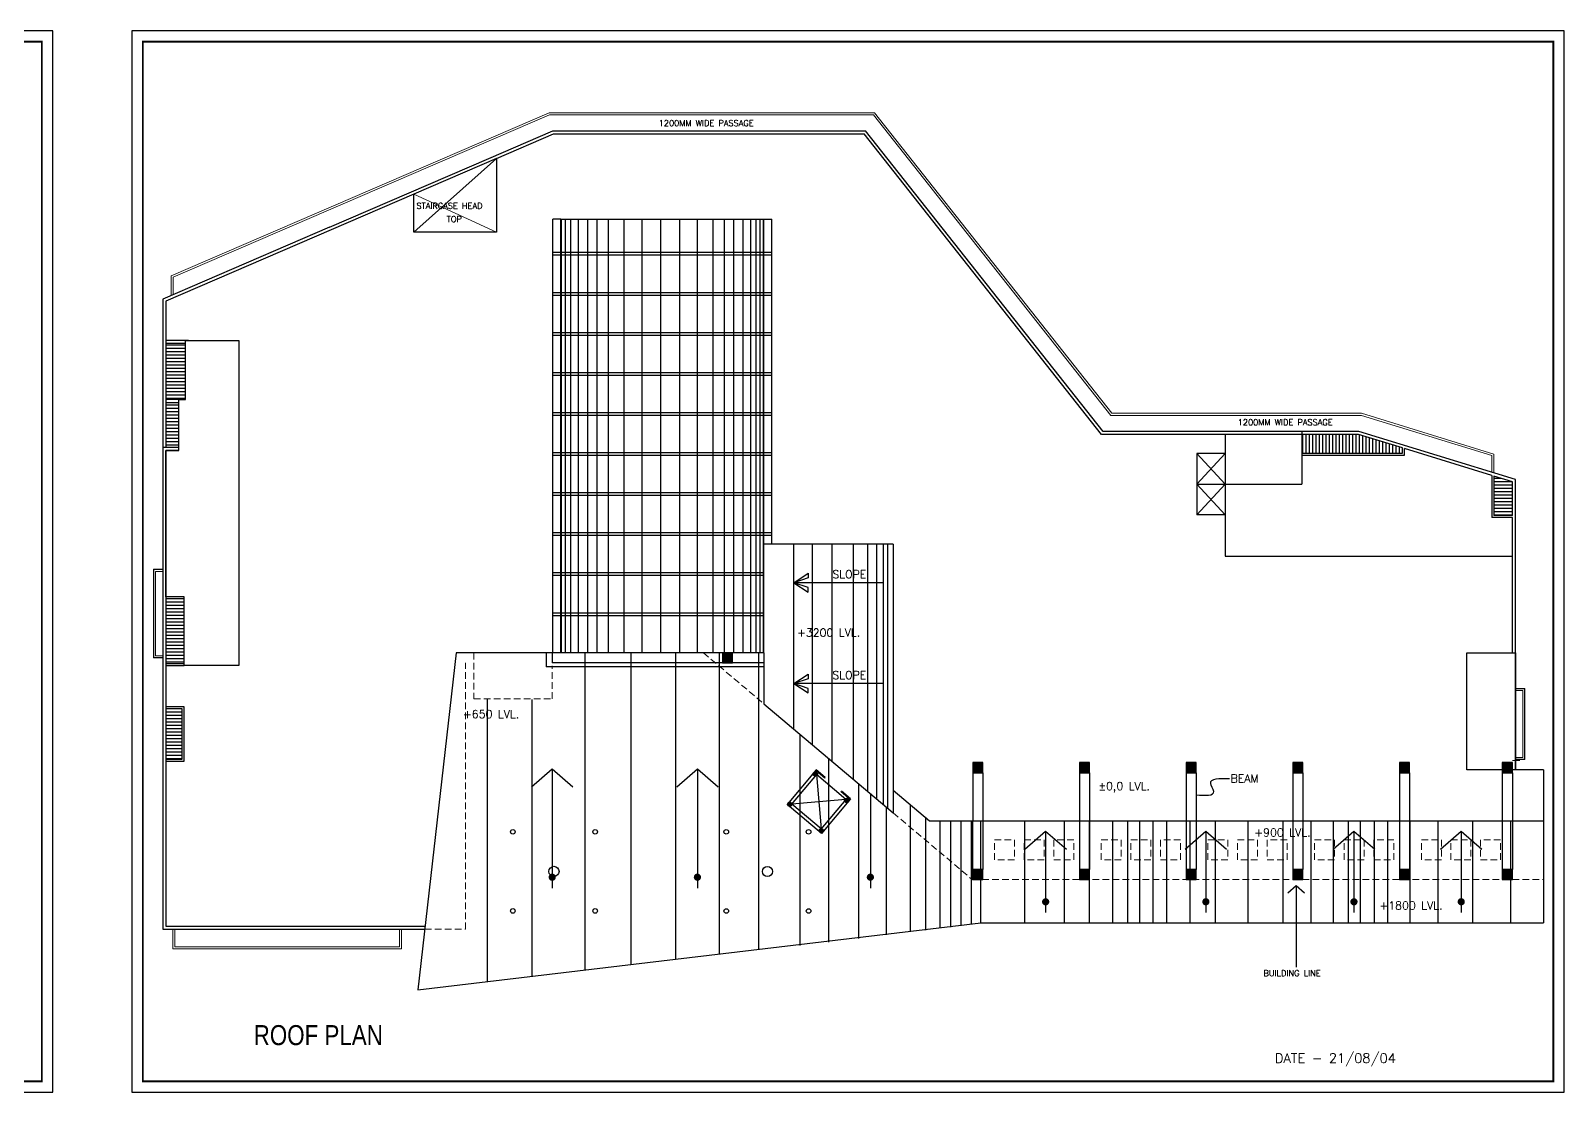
# Model space of a CAD drawing. Extents: x -14054 to 906348, y -36965 to 188562.
# Drawn here: x 547438 to 662413, y -36965 to 42570 of the extents above; entities that cross this region are included whole.
import ezdxf
from ezdxf.enums import TextEntityAlignment as Align

# ---------------------------------------------------------------- set-up
doc = ezdxf.new("R2010")
doc.units = 0
doc.header["$LTSCALE"] = 1000
doc.header["$MEASUREMENT"] = 0
doc.linetypes.add('DASHED', pattern=[0.75, 0.5, -0.25])
for name, color, linetype in [('BOR', 5, 'CONTINUOUS'), ('COL', 5, 'CONTINUOUS'), ('COL-FIN', 3, 'CONTINUOUS'), ('CROSS', 3, 'CONTINUOUS'), ('HATCH', 9, 'CONTINUOUS'), ('RETWALL', 7, 'CONTINUOUS'), ('ROOF', 9, 'CONTINUOUS'), ('SOLID', 252, 'CONTINUOUS')]:
    doc.layers.add(name, color=color, linetype=linetype)
for name, color, linetype, lineweight in [('STAIR', 4, 'CONTINUOUS', 15), ('TEXT', 3, 'CONTINUOUS', 15), ('WALL', 2, 'CONTINUOUS', 30), ('WIN', 6, 'CONTINUOUS', 9)]:
    doc.layers.add(name, color=color, linetype=linetype, lineweight=lineweight)
doc.styles.add('ROMAN', font='ROMANS')
doc.styles.add('SW1', font='arial.ttf')
pattern_1 = [(0, (3056.06, -399713.17), (0, 250), [])]

# ---------------------------------------------------------------- blocks, each defined once
blk = doc.blocks.new('*U46')
at = {"layer": 'HATCH', "linetype": 'Continuous'}
h = blk.add_hatch(dxfattribs=at)
h.set_pattern_fill('LINE', color=256, scale=2000, style=0)
h.set_pattern_definition(pattern_1)
h.paths.add_polyline_path([(557577.97, 14927.72), (559048.91, 14927.72), (559048.91, 19122.74), (557577.97, 19122.88)])
h = blk.add_hatch(dxfattribs=at)
h.set_pattern_fill('LINE', color=256, scale=2000, style=0)
h.set_pattern_definition(pattern_1)
h.paths.add_polyline_path([(558543.91, 14697.72), (557577.97, 14697.72), (557577.97, 11352.96), (558543.91, 11352.96)])
h = blk.add_hatch(dxfattribs=at)
h.set_pattern_fill('LINE', color=256, scale=2000, angle=90, style=0)
h.set_pattern_definition([(90, (3056.06, -399713.17), (-250, 2e-14), [])])
h.paths.add_polyline_path([(650285.91, 10928.24), (650285.91, 11306.23), (646981.32, 12323.24), (642745.91, 12323.24), (642745.91, 10928.24)])
h = blk.add_hatch(dxfattribs=at)
h.set_pattern_fill('LINE', color=256, scale=2000, style=0)
h.set_pattern_definition(pattern_1)
h.paths.add_polyline_path([(657120.91, 6237.74), (658515.91, 6237.74), (658515.91, 8773.38), (657120.91, 9202.7)])
h = blk.add_hatch(dxfattribs=at)
h.set_pattern_fill('LINE', color=256, scale=2000, style=0)
h.set_pattern_definition(pattern_1)
h.paths.add_polyline_path([(558956.13, 166.73), (557577.97, 166.73), (557577.97, -4849.26), (558956.13, -4849.26)])
h = blk.add_hatch(dxfattribs=at)
h.set_pattern_fill('LINE', color=256, scale=2000, style=0)
h.set_pattern_definition(pattern_1)
h.paths.add_polyline_path([(558773.91, -8199.26), (557577.97, -8199.26), (557577.97, -12033.26), (558773.91, -12033.26)])
at = {"layer": 'RETWALL', "linetype": 'Continuous'}
h = blk.add_hatch(color=1, dxfattribs=at)
edge = h.paths.add_edge_path()
edge.add_arc((606262.17, -13110.58), 162.63, 0, 360)
h = blk.add_hatch(color=1, dxfattribs=at)
edge = h.paths.add_edge_path()
edge.add_arc((608622.83, -15096.1), 162.63, 0, 360)
h = blk.add_hatch(color=1, dxfattribs=at)
edge = h.paths.add_edge_path()
edge.add_arc((604346.99, -15384.9), 162.63, 0, 360)
h = blk.add_hatch(color=1, dxfattribs=at)
edge = h.paths.add_edge_path()
edge.add_arc((606706.48, -17371.8), 162.63, 0, 360)
at = {"layer": 'SOLID'}
for points in [[(599297.91, -4793.26), (600057.91, -4793.26), (600057.91, -4033.26), (599297.91, -4033.26)], [(618065.91, -13027.26), (618825.91, -13027.26), (618825.91, -12267.26), (618065.91, -12267.26)], [(626055.91, -13027.26), (626815.91, -13027.26), (626815.91, -12267.26), (626055.91, -12267.26)], [(634055.91, -13027.26), (634815.91, -13027.26), (634815.91, -12267.26), (634055.91, -12267.26)], [(642055.91, -13027.26), (642815.91, -13027.26), (642815.91, -12267.26), (642055.91, -12267.26)], [(650055.91, -13027.26), (650815.91, -13027.26), (650815.91, -12267.26), (650055.91, -12267.26)], [(657755.91, -13027.26), (658515.91, -13027.26), (658515.91, -12267.26), (657755.91, -12267.26)], [(618055.91, -21027.26), (618815.91, -21027.26), (618815.91, -20267.26), (618055.91, -20267.26)], [(626055.91, -21027.26), (626815.91, -21027.26), (626815.91, -20267.26), (626055.91, -20267.26)], [(634055.91, -21027.26), (634815.91, -21027.26), (634815.91, -20267.26), (634055.91, -20267.26)], [(642055.91, -21027.26), (642815.91, -21027.26), (642815.91, -20267.26), (642055.91, -20267.26)], [(650055.91, -21027.26), (650815.91, -21027.26), (650815.91, -20267.26), (650055.91, -20267.26)], [(657755.91, -21027.26), (658515.91, -21027.26), (658515.91, -20267.26), (657755.91, -20267.26)]]:
    blk.add_hatch(color=256, dxfattribs=at).paths.add_polyline_path(points)
at = {"layer": 'BOR', "color": 2, "ltscale": 140}
for points in [[(441706.23, 42570.07), (441706.23, -36964.82), (549094.4, -36964.82), (549094.4, 42570.07)], [(555025.23, 42570.07), (555025.23, -36964.82), (662413.4, -36964.82), (662413.4, 42570.07)]]:
    blk.add_lwpolyline(points, close=True, dxfattribs=at)
at = {"layer": 'BOR', "ltscale": 140, "const_width": 136.54}
for points in [[(548275.15, -36145.56), (442525.49, -36145.56), (442525.49, 41750.82), (548275.15, 41750.82)], [(661594.15, -36145.56), (555844.49, -36145.56), (555844.49, 41750.82), (661594.15, 41750.82)]]:
    blk.add_lwpolyline(points, close=True, dxfattribs=at)
at = {"layer": 'COL'}
for p, q in [((634852.91, 10893.24), (636982.91, 8593.24)), ((634852.91, 8593.24), (636982.91, 10893.24)), ((636982.91, 8593.24), (634852.91, 6308.24)), ((636982.91, 6308.24), (634852.91, 8593.24))]:
    blk.add_line(p, q, dxfattribs=at)
at = {"layer": 'COL', "color": 7}
for p, q in [((600057.91, -4033.26), (599297.91, -4793.26)), ((599297.91, -4033.26), (600057.91, -4793.26)), ((618825.91, -12267.26), (618065.91, -13027.26)), ((626815.91, -12267.26), (626055.91, -13027.26)), ((626055.91, -12267.26), (626815.91, -13027.26)), ((634815.91, -12267.26), (634055.91, -13027.26)), ((634055.91, -12267.26), (634815.91, -13027.26)), ((642815.91, -12267.26), (642055.91, -13027.26)), ((642055.91, -12267.26), (642815.91, -13027.26)), ((650815.91, -12267.26), (650055.91, -13027.26)), ((650055.91, -12267.26), (650815.91, -13027.26)), ((658515.91, -12267.26), (657755.91, -13027.26)), ((657755.91, -12267.26), (658515.91, -13027.26)), ((618815.91, -20267.26), (618055.91, -21027.26)), ((618055.91, -20267.26), (618815.91, -21027.26)), ((626815.91, -20267.26), (626055.91, -21027.26)), ((626055.91, -20267.26), (626815.91, -21027.26)), ((634815.91, -20267.26), (634055.91, -21027.26)), ((634055.91, -20267.26), (634815.91, -21027.26)), ((642815.91, -20267.26), (642055.91, -21027.26)), ((642055.91, -20267.26), (642815.91, -21027.26)), ((650815.91, -20267.26), (650055.91, -21027.26)), ((650055.91, -20267.26), (650815.91, -21027.26)), ((658515.91, -20267.26), (657755.91, -21027.26)), ((657755.91, -20267.26), (658515.91, -21027.26))]:
    blk.add_line(p, q, dxfattribs=at)
at = {"layer": 'COL'}
for points in [[(599297.91, -4793.26), (600057.91, -4793.26), (600057.91, -4033.26), (599297.91, -4033.26)], [(618065.91, -13027.26), (618825.91, -13027.26), (618825.91, -12267.26), (618065.91, -12267.26)], [(626055.91, -13027.26), (626815.91, -13027.26), (626815.91, -12267.26), (626055.91, -12267.26)], [(634055.91, -13027.26), (634815.91, -13027.26), (634815.91, -12267.26), (634055.91, -12267.26)], [(642055.91, -13027.26), (642815.91, -13027.26), (642815.91, -12267.26), (642055.91, -12267.26)], [(650055.91, -13027.26), (650815.91, -13027.26), (650815.91, -12267.26), (650055.91, -12267.26)], [(657755.91, -13027.26), (658515.91, -13027.26), (658515.91, -12267.26), (657755.91, -12267.26)], [(618055.91, -21027.26), (618815.91, -21027.26), (618815.91, -20267.26), (618055.91, -20267.26)], [(626055.91, -21027.26), (626815.91, -21027.26), (626815.91, -20267.26), (626055.91, -20267.26)], [(634055.91, -21027.26), (634815.91, -21027.26), (634815.91, -20267.26), (634055.91, -20267.26)], [(642055.91, -21027.26), (642815.91, -21027.26), (642815.91, -20267.26), (642055.91, -20267.26)], [(650055.91, -21027.26), (650815.91, -21027.26), (650815.91, -20267.26), (650055.91, -20267.26)], [(657755.91, -21027.26), (658515.91, -21027.26), (658515.91, -20267.26), (657755.91, -20267.26)]]:
    blk.add_lwpolyline(points, close=True, dxfattribs=at)
at = {"layer": 'COL-FIN', "color": 5, "linetype": 'Continuous'}
for centre, radius in [((583583.19, -17449.25), 172.5), ((589757.19, -17449.25), 172.5), ((599583.19, -17452.54), 172.5), ((605757.19, -17452.54), 172.5), ((586670.19, -20413.75), 380), ((602670.19, -20417.04), 380), ((583583.19, -23378.25), 172.5), ((589757.19, -23378.25), 172.5), ((599583.19, -23381.54), 172.5), ((605757.19, -23381.54), 172.5)]:
    blk.add_circle(centre, radius, dxfattribs=at)
at = {"layer": 'CROSS', "linetype": 'Continuous'}
for p, q in [((582355.75, 32994.14), (582355.75, 27483.96)), ((576163.91, 27483.96), (576163.91, 30323.9)), ((586572.91, -4033.26), (586572.91, 28447.74)), ((587172.91, 28447.74), (586572.91, 28447.74)), ((587172.91, -4033.26), (587172.91, 28447.74)), ((587172.91, 28447.74), (603012.91, 28447.74)), ((603012.91, 4112.74), (603012.91, 28447.74)), ((582355.75, 27483.96), (576163.91, 27483.96)), ((636982.91, 6308.24), (636982.91, 3202.74)), ((636982.91, 3202.74), (658515.91, 3202.74)), ((579326.56, -4033.26), (576463.41, -29292.52)), ((586572.91, -4033.26), (579326.56, -4033.26)), ((602412.91, -4033.26), (586572.91, -4033.26)), ((660846.26, -12797.26), (658745.91, -12797.26)), ((660846.26, -12797.26), (660846.26, -24275.16)), ((612095.91, -14323.12), (614833.11, -16630.16)), ((614833.11, -16630.16), (660846.26, -16630.16)), ((576463.41, -29292.52), (618675.91, -24275.16)), ((618675.91, -24275.16), (660846.26, -24275.16))]:
    blk.add_line(p, q, dxfattribs=at)
for points in [[(563048.77, -4999.26), (558956.13, -4999.26), (558956.13, 166.73), (557577.97, 166.73), (557577.97, 11122.96), (558543.91, 11122.96), (558543.91, 14927.72), (559048.91, 14927.72), (559048.91, 19352.88), (563048.77, 19352.88)], [(658745.91, -12797.26), (655115.83, -12797.26), (655115.83, -4037.26), (658745.91, -4037.26)]]:
    blk.add_lwpolyline(points, close=True, dxfattribs=at)
at = {"layer": 'RETWALL', "color": 1, "linetype": 'Continuous'}
for p, q in [((606322.98, -12812.98), (604149.05, -15394.57)), ((606476.48, -13012.06), (604336.95, -15552.8)), ((608558.45, -15016.58), (606164.75, -13000.88)), ((606966.66, -13424.83), (606288.58, -12853.83)), ((607001.06, -13383.98), (606322.98, -12812.98)), ((606352.65, -13159.11), (606694.11, -17230.53)), ((606966.66, -13424.83), (607001.06, -13383.98)), ((608682.28, -14869.53), (606542.74, -17410.28)), ((608192.1, -14456.76), (608226.5, -14415.91)), ((608870.18, -15027.76), (608192.1, -14456.76)), ((608904.58, -14986.91), (608226.5, -14415.91)), ((606730.64, -17568.51), (604149.05, -15394.57)), ((608558.45, -15016.58), (604488.31, -15373.05)), ((606697.55, -17226.44), (604491.75, -15368.97)), ((608904.58, -14986.91), (606730.64, -17568.51))]:
    blk.add_line(p, q, dxfattribs=at)
for centre in [(606262.17, -13110.58), (608622.83, -15096.1), (604346.99, -15384.9), (606706.48, -17371.8)]:
    blk.add_circle(centre, 162.63, dxfattribs=at)
at = {"layer": 'ROOF', "linetype": 'Continuous'}
for p, q in [((587210.02, 28447.74), (587210.02, -4033.26)), ((587512.02, 28447.74), (587512.02, -4033.26)), ((587914.68, 28447.74), (587914.68, -4033.26)), ((588485.11, 28447.74), (588485.11, -4033.26)), ((589189.77, 28447.74), (589189.77, -4033.26)), ((589894.42, 28447.74), (589894.42, -4033.26)), ((590733.3, 28447.74), (590733.3, -4033.26)), ((591907.72, 28447.74), (591907.72, -4033.26)), ((593249.92, 28447.74), (593249.92, -4033.26)), ((594659.23, 28447.74), (594659.23, -4033.26)), ((594659.23, 28447.74), (594659.23, -4033.26)), ((596068.54, 28447.74), (596068.54, -4033.26)), ((597410.74, 28447.74), (597410.74, -4033.26)), ((598585.17, 28447.74), (598585.17, -4033.26)), ((599424.04, 28447.74), (599424.04, -4793.26)), ((600128.7, 28447.74), (600128.7, -4033.26)), ((600833.35, 28447.74), (600833.35, -4033.26)), ((601403.79, 28447.74), (601403.79, -4033.26)), ((601806.45, 28447.74), (601806.45, -4033.26)), ((602108.44, 28447.74), (602108.44, -4033.26)), ((602343.33, 28447.74), (602343.33, -4033.26)), ((586572.91, 25966.7), (603012.91, 25966.7)), ((586572.91, 25766.7), (603012.91, 25766.7)), ((586572.91, 22966.7), (603012.91, 22966.7)), ((586572.91, 22766.7), (603012.91, 22766.7)), ((586572.91, 19966.7), (603012.91, 19966.7)), ((586572.91, 19766.7), (603012.91, 19766.7)), ((586572.91, 16966.7), (603012.91, 16966.7)), ((586572.91, 16766.7), (603012.91, 16766.7)), ((586572.91, 13966.7), (603012.91, 13966.7)), ((586572.91, 13766.7), (603012.91, 13766.7)), ((586572.91, 10966.7), (603012.91, 10966.7)), ((586572.91, 10766.7), (603012.91, 10766.7)), ((586572.91, 7966.7), (603012.91, 7966.7)), ((586572.91, 7766.7), (603012.91, 7766.7)), ((586572.91, 4966.7), (603012.91, 4966.7)), ((586572.91, 4766.7), (603012.91, 4766.7)), ((604657.84, -9756.64), (604657.84, 4112.74)), ((606040.34, -10921.88), (606040.34, 4112.74)), ((607528.84, -12176.46), (607528.84, 4112.74)), ((609123.84, -13520.8), (609123.84, 4112.74)), ((610187.34, -14417.17), (610187.34, 4112.74)), ((610878.84, -15000), (610878.84, 4112.74)), ((611362.62, -15407.75), (611362.62, 4112.74)), ((611692.19, -15685.53), (611692.19, 4112.74)), ((586572.91, 1966.7), (602412.91, 1966.7)), ((586572.91, 1766.7), (602412.91, 1766.7)), ((586572.91, -1033.3), (602412.91, -1033.3)), ((586572.91, -1233.3), (602412.91, -1233.3)), ((588976.9, -4033.26), (588976.9, -27805.18)), ((592425.61, -4033.26), (592425.61, -27395.26)), ((595788.1, -4033.26), (595788.1, -26995.6)), ((599064.37, -4033.26), (599064.37, -26606.18)), ((601995.77, -4033.26), (601995.77, -26257.76)), ((581648.4, -7529.06), (581648.4, -28676.24)), ((585010.89, -7529.06), (585010.89, -28276.57)), ((605099.6, -10128.98), (605099.6, -25977.34)), ((607255.05, -11945.69), (607255.05, -25710.85)), ((609496.71, -13835.07), (609496.71, -25433.69)), ((611565.93, -15579.11), (611565.93, -25177.86)), ((613376.5, -15402.46), (613376.5, -24954)), ((614516.07, -16362.94), (614516.07, -24813.11)), ((615604.35, -16630.16), (615604.35, -24678.56)), ((616387.92, -16630.16), (616387.92, -24581.68)), ((617171.49, -16630.16), (617171.49, -24484.8)), ((617955.05, -16630.16), (617955.05, -24387.92)), ((618675.91, -24275.16), (618675.91, -16630.16)), ((621978.58, -24275.16), (621978.58, -16630.16)), ((624930.12, -24275.96), (624930.12, -16630.16)), ((626817.63, -24275.16), (626817.63, -16630.16)), ((628559.94, -24275.16), (628559.94, -16630.16)), ((629700.82, -24275.16), (629700.82, -16630.16)), ((630592.64, -24275.16), (630592.64, -16630.16)), ((631601.05, -24275.16), (631601.05, -16630.16)), ((632625.35, -24275.16), (632625.35, -16630.16)), ((634367.66, -24275.16), (634367.66, -16630.16)), ((636255.17, -24275.16), (636255.17, -16630.16)), ((638723.45, -24275.16), (638723.45, -16630.16)), ((641336.92, -24268.84), (641336.92, -16630.16)), ((643442.22, -24275.16), (643442.22, -16630.16)), ((645111.93, -24275.16), (645111.93, -16630.16)), ((646225.25, -24275.16), (646225.25, -16630.16)), ((647144.63, -24275.16), (647144.63, -16630.16)), ((648184.84, -24275.16), (648184.84, -16630.16)), ((649177.34, -24275.16), (649177.34, -16630.16)), ((650847.05, -24275.16), (650847.05, -16630.16)), ((652952.35, -24275.16), (652952.35, -16630.16)), ((655565.82, -24275.16), (655565.82, -16630.16)), ((658397.08, -24275.16), (658397.08, -16630.16))]:
    blk.add_line(p, q, dxfattribs=at)
at = {"layer": 'STAIR'}
for p, q in [((586305.53, 36417.74), (557968.65, 24199.98)), ((586336.49, 36267.74), (558118.65, 24101.3)), ((610685.71, 36417.74), (586305.53, 36417.74)), ((610613.1, 36267.74), (586336.49, 36267.74)), ((628418.02, 13753.24), (610613.1, 36267.74)), ((628490.63, 13903.24), (610685.71, 36417.74)), ((582355.75, 32993.03), (576163.91, 27483.96)), ((576163.91, 30323.9), (582355.75, 27483.96)), ((557968.65, 22730.91), (557968.65, 24199.98)), ((558118.65, 22795.57), (558118.65, 24101.3)), ((647218.95, 13903.24), (628490.63, 13903.24)), ((657120.91, 10855.83), (647218.95, 13903.24)), ((647196.39, 13753.24), (628418.02, 13753.24)), ((656970.91, 10745.05), (647196.39, 13753.24)), ((656970.91, 10745.05), (656970.91, 9489.51)), ((657120.91, 10855.83), (657120.91, 9443.35)), ((558093.91, -24749.26), (558093.91, -26216.26)), ((558243.91, -24749.26), (558243.91, -26066.26)), ((575088.35, -24749.26), (575088.35, -26066.26)), ((575238.35, -24749.26), (575238.35, -26216.26)), ((575238.35, -26216.26), (558093.91, -26216.26)), ((575088.35, -26066.26), (558243.91, -26066.26))]:
    blk.add_line(p, q, dxfattribs=at)
at = {"layer": 'WALL', "color": 2, "ltscale": 140}
for p, q in [((581785.92, 32998.92), (586584.16, 35067.74)), ((582355.75, 32994.14), (586631.64, 34837.74)), ((586584.16, 35067.74), (610032.19, 35067.74)), ((586631.64, 34837.74), (609920.85, 34837.74)), ((627725.77, 12323.24), (609920.85, 34837.74)), ((627837.11, 12553.24), (610032.19, 35067.74)), ((582355.75, 32993.03), (557577.97, 22312.03)), ((569838.68, 27847.74), (581785.92, 32998.92)), ((569838.68, 27847.74), (557347.97, 22463.35)), ((557347.97, 22463.35), (557347.97, -24749.26)), ((557577.97, 22312.03), (557577.97, 11352.96)), ((634852.91, 12323.24), (627725.77, 12323.24)), ((634852.91, 12553.24), (627837.11, 12553.24)), ((647015.91, 12553.24), (634852.91, 12553.24)), ((646981.32, 12323.24), (634852.91, 12323.24)), ((650285.91, 11306.23), (646981.32, 12323.24)), ((658745.91, 8943.24), (647015.91, 12553.24)), ((557577.97, 11122.96), (557577.97, -24519.26)), ((656970.91, 9248.87), (650435.91, 11260.06)), ((656970.91, 9248.87), (656970.91, 6087.74)), ((657120.91, 9202.7), (657120.91, 6237.74)), ((658515.91, 8773.38), (657120.91, 9202.7)), ((658515.91, 6237.74), (658515.91, 8773.38)), ((658745.91, -12797.26), (658745.91, 8943.24)), ((658515.91, -4037.26), (658515.91, 6087.74))]:
    blk.add_line(p, q, dxfattribs=at)
at = {"layer": 'WALL'}
for p, q in [((602412.91, -4033.26), (602412.91, 28447.74)), ((559048.91, 19122.74), (557576.55, 19122.88)), ((559278.91, 19352.74), (557577.97, 19352.74)), ((642745.91, 12553.24), (642745.91, 10928.24)), ((642745.91, 12323.24), (642745.91, 8593.24)), ((650285.91, 10928.24), (650285.91, 11306.23)), ((650435.91, 10778.24), (650435.91, 11260.06)), ((612095.91, 4112.74), (602412.91, 4112.74)), ((612095.91, 4112.74), (612095.91, -16025.81)), ((611362.62, 1216.14), (604657.84, 1216.14)), ((558956.13, -4999.26), (558956.13, 166.73)), ((586078.91, -4033.26), (586078.91, -5093.26)), ((586528.91, -4033.26), (586528.91, -4793.26)), ((602412.91, -4033.26), (602412.91, -7864.51)), ((557577.97, -4849.26), (558956.13, -4849.26)), ((557577.97, -4999.26), (558956.13, -4999.26)), ((602412.91, -5093.26), (586078.91, -5093.26)), ((602412.91, -4793.26), (586528.91, -4793.26)), ((611362.62, -6340.54), (604657.84, -6340.54)), ((602412.91, -7864.51), (612095.91, -16025.81)), ((557577.97, -8049.26), (558923.91, -8049.26)), ((557577.97, -8199.26), (558773.91, -8199.26)), ((558773.91, -8199.26), (558773.91, -12033.26)), ((558923.91, -8049.26), (558923.91, -12183.26)), ((557347.97, -24749.26), (576978.39, -24749.26)), ((557577.97, -24519.26), (577004.46, -24519.26))]:
    blk.add_line(p, q, dxfattribs=at)
at = {"layer": 'WALL', "linetype": 'Continuous'}
for p, q in [((559048.91, 19122.88), (557576.55, 19122.88)), ((558543.91, 14927.72), (557577.97, 14927.72)), ((558543.91, 14697.72), (557577.97, 14697.72)), ((636982.91, 12323.24), (636982.91, 6308.24)), ((558543.91, 11352.96), (557347.97, 11352.96)), ((558543.91, 11122.96), (557577.97, 11122.96)), ((634852.91, 10893.24), (634852.91, 6308.24)), ((636982.91, 10893.24), (634852.91, 10893.24)), ((642745.91, 10928.24), (650285.91, 10928.24)), ((642745.91, 10778.24), (650435.91, 10778.24)), ((634852.91, 8593.24), (642745.91, 8593.24)), ((636982.91, 6308.24), (634852.91, 6308.24)), ((658515.91, 6087.74), (656970.91, 6087.74)), ((658515.91, 6237.74), (657120.91, 6237.74)), ((558773.91, -12033.26), (557577.97, -12033.26)), ((558923.91, -12183.26), (557577.97, -12183.26)), ((586536.48, -12744.97), (586536.48, -21659.98)), ((597422.86, -12744.97), (597422.86, -21659.98)), ((610388.51, -14586.73), (610388.51, -21659.98)), ((623528.28, -17415.47), (623528.28, -23501.98)), ((635540.03, -17415.47), (635540.03, -23501.98)), ((646643.03, -17415.47), (646643.03, -23501.98)), ((654683.53, -17415.47), (654683.53, -23501.98)), ((642309.98, -21502.18), (642309.98, -27588.7))]:
    blk.add_line(p, q, dxfattribs=at)
at = {"layer": 'WALL', "color": 1}
for p, q in [((618065.91, -13027.26), (618055.91, -20267.26)), ((618815.91, -13027.26), (618815.91, -20267.26)), ((626055.91, -13027.26), (626055.91, -20267.26)), ((626815.91, -13027.26), (626815.91, -20267.26)), ((634055.91, -13027.26), (634055.91, -20267.26)), ((634815.91, -13027.26), (634815.91, -20267.26)), ((642055.91, -13027.26), (642055.91, -20267.26)), ((642815.91, -13027.26), (642815.91, -20267.26)), ((650055.91, -13027.26), (650055.91, -20267.26)), ((650815.91, -13027.26), (650815.91, -20267.26)), ((657755.91, -13027.26), (657755.91, -20267.26)), ((658515.91, -13027.26), (658515.91, -20267.26))]:
    blk.add_line(p, q, dxfattribs=at)
at = {"layer": 'WALL'}
for points in [[(604657.84, 1216.14), (605725.82, 1917.81), (605725.82, 1580.71), (604657.84, 1216.14)], [(604657.84, 1216.14), (605725.82, 514.48), (605725.82, 851.58), (604657.84, 1216.14)], [(604657.84, -6340.54), (605725.82, -5638.87), (605725.82, -5975.97), (604657.84, -6340.54)], [(604657.84, -6340.54), (605725.82, -7042.2), (605725.82, -6705.1), (604657.84, -6340.54)]]:
    blk.add_lwpolyline(points, dxfattribs=at)
at = {"layer": 'WALL', "linetype": 'Continuous'}
for points in [[(588090.83, -14095.73), (586536.48, -12744.97), (584982.12, -14095.73)], [(598977.21, -14095.73), (597422.86, -12744.97), (595868.5, -14095.73)], [(625082.63, -18766.23), (623528.28, -17415.47), (621973.92, -18766.23)], [(637094.39, -18766.23), (635540.03, -17415.47), (633985.68, -18766.23)], [(648197.39, -18766.23), (646643.03, -17415.47), (645088.68, -18766.23)], [(656237.89, -18766.23), (654683.53, -17415.47), (653129.18, -18766.23)], [(642927.29, -22038.64), (642309.98, -21502.18), (641692.67, -22038.64)]]:
    blk.add_lwpolyline(points, dxfattribs=at)
at = {"layer": 'WALL', "linetype": 'Continuous', "const_width": 270.15}
for points in [[(586536.48, -20984.6, 1), (586536.48, -20714.45, 1)], [(597422.86, -20984.6, 1), (597422.86, -20714.45, 1)], [(610388.51, -20984.6, 1), (610388.51, -20714.45, 1)], [(623528.28, -22826.6, 1), (623528.28, -22556.45, 1)], [(635540.03, -22826.6, 1), (635540.03, -22556.45, 1)], [(646643.03, -22826.6, 1), (646643.03, -22556.45, 1)], [(654683.53, -22826.6, 1), (654683.53, -22556.45, 1)]]:
    blk.add_lwpolyline(points, format="xyb", close=True, dxfattribs=at)
at = {"layer": 'WALL'}
blk.add_open_spline([(634815.91, -14679.82), (635497.69, -14724.15), (636505.36, -14789.67), (635511.93, -13415.22), (636574.55, -13438.9), (637311.23, -13455.32)], degree=3, knots=[0, 0, 0, 0, 1346.753889388, 1990.485588157, 3445.385069221, 3445.385069221, 3445.385069221, 3445.385069221], dxfattribs=at)
at = {"layer": 'WIN'}
for p, q in [((556637.43, 2216.11), (557347.97, 2216.11)), ((556637.43, 2216.11), (556637.43, -4419.26)), ((556662.43, 2191.11), (556662.43, -4394.26)), ((556662.43, 2191.11), (557347.97, 2191.11)), ((556788.09, 2065.45), (556788.09, -4268.6)), ((556788.09, 2065.45), (557347.97, 2065.45)), ((556637.43, -4419.26), (557347.97, -4419.26)), ((556662.43, -4394.26), (557347.97, -4394.26)), ((556788.09, -4268.6), (557347.97, -4268.6)), ((659427.33, -6738.76), (658745.86, -6738.75)), ((659301.67, -6864.42), (658745.86, -6864.41)), ((659452.33, -6713.76), (658745.91, -6713.75)), ((659301.67, -6864.42), (659301.67, -11883.1)), ((659427.33, -6738.76), (659427.33, -12008.76)), ((659452.33, -6713.76), (659452.33, -12033.76)), ((659071.67, -12113.1), (658515.86, -12113.09)), ((659301.67, -11883.1), (658745.86, -11883.09)), ((659427.33, -12008.76), (658745.86, -12008.75)), ((659452.33, -12033.76), (658745.91, -12033.75))]:
    blk.add_line(p, q, dxfattribs=at)
at = {"layer": 'WIN', "linetype": 'DASHED'}
for p, q in [((597867.32, -4033.26), (602412.91, -7864.51)), ((580028.92, -24749.26), (580028.92, -4793.26)), ((612095.91, -16025.81), (618029.91, -21027.26)), ((618029.91, -21027.26), (660846.26, -21027.26)), ((576978.39, -24749.26), (580028.92, -24749.26))]:
    blk.add_line(p, q, dxfattribs=at)
blk.add_lwpolyline([(586528.91, -4793.26), (586528.91, -4033.26), (580668.93, -4033.26), (580668.93, -7483.29), (586528.91, -7483.29), (586528.91, -5023.26)], dxfattribs=at)
for points in [[(619693.56, -19547.73), (619693.56, -18047.73), (621193.56, -18047.73), (621193.56, -19547.73)], [(621915.91, -19547.73), (621915.91, -18047.73), (623415.91, -18047.73), (623415.91, -19547.73)], [(625638.27, -19547.73), (625638.27, -18047.73), (624138.27, -18047.73), (624138.27, -19547.73)], [(627693.56, -19547.73), (627693.56, -18047.73), (629193.56, -18047.73), (629193.56, -19547.73)], [(629915.91, -19547.73), (629915.91, -18047.73), (631415.91, -18047.73), (631415.91, -19547.73)], [(633638.27, -19547.73), (633638.27, -18047.73), (632138.27, -18047.73), (632138.27, -19547.73)], [(635693.56, -19547.73), (635693.56, -18047.73), (637193.56, -18047.73), (637193.56, -19547.73)], [(637915.91, -19547.73), (637915.91, -18047.73), (639415.91, -18047.73), (639415.91, -19547.73)], [(641638.27, -19547.73), (641638.27, -18047.73), (640138.27, -18047.73), (640138.27, -19547.73)], [(643693.56, -19547.73), (643693.56, -18047.73), (645193.56, -18047.73), (645193.56, -19547.73)], [(645915.91, -19547.73), (645915.91, -18047.73), (647415.91, -18047.73), (647415.91, -19547.73)], [(649638.27, -19547.73), (649638.27, -18047.73), (648138.27, -18047.73), (648138.27, -19547.73)], [(651693.56, -19547.73), (651693.56, -18047.73), (653193.56, -18047.73), (653193.56, -19547.73)], [(653915.91, -19547.73), (653915.91, -18047.73), (655415.91, -18047.73), (655415.91, -19547.73)], [(657638.27, -19547.73), (657638.27, -18047.73), (656138.27, -18047.73), (656138.27, -19547.73)]]:
    blk.add_lwpolyline(points, close=True, dxfattribs=at)
at = {"layer": 'BOR', "color": 3, "ltscale": 140, "style": 'SW1', "width": 0.8}
blk.add_text('ROOF PLAN', height=1500, dxfattribs=at).set_placement((568999.37, -32680.42), align=Align.MIDDLE)
at = {"layer": 'BOR', "color": 3, "ltscale": 140, "style": 'ROMAN'}
blk.add_text('DATE - 21/08/04', height=714.7359, dxfattribs=at).set_placement((640717.46, -34760.46))
at = {"layer": 'TEXT', "color": 3, "ltscale": 140, "style": 'ROMAN'}
for s, height, p in [('1200MM WIDE PASSAGE', 450, (594521.7, 35422.28)), (' STAIRCASE HEAD', 450, (576048.86, 29225.18)), ('TOP', 450, (578624.15, 28229.4)), ('1200MM WIDE PASSAGE', 450, (637928.08, 13005.72)), ('SLOPE', 600, (607541.22, 1547.63)), ('+3200 LVL.', 600, (604887.29, -2827)), ('SLOPE', 600, (607541.22, -6009.05)), ('+650 LVL.', 600, (579841.56, -8930.08)), ('%%P0,0 LVL.', 600, (627490.66, -14320.54)), ('BEAM', 600, (637388.91, -13751.02)), ('+900 LVL.', 600, (639167.91, -17799.52)), ('+1800 LVL.', 600, (648547.41, -23270.02)), ('BUILDING LINE', 450, (639861.58, -28266.28))]:
    blk.add_text(s, height=height, dxfattribs=at).set_placement(p)

msp = doc.modelspace()

# ---------------------------------------------------------------- block references
at = {"layer": 'TEXT'}
msp.add_blockref('*U46', (0, 0), dxfattribs=at)

doc.saveas('drawing.dxf')
